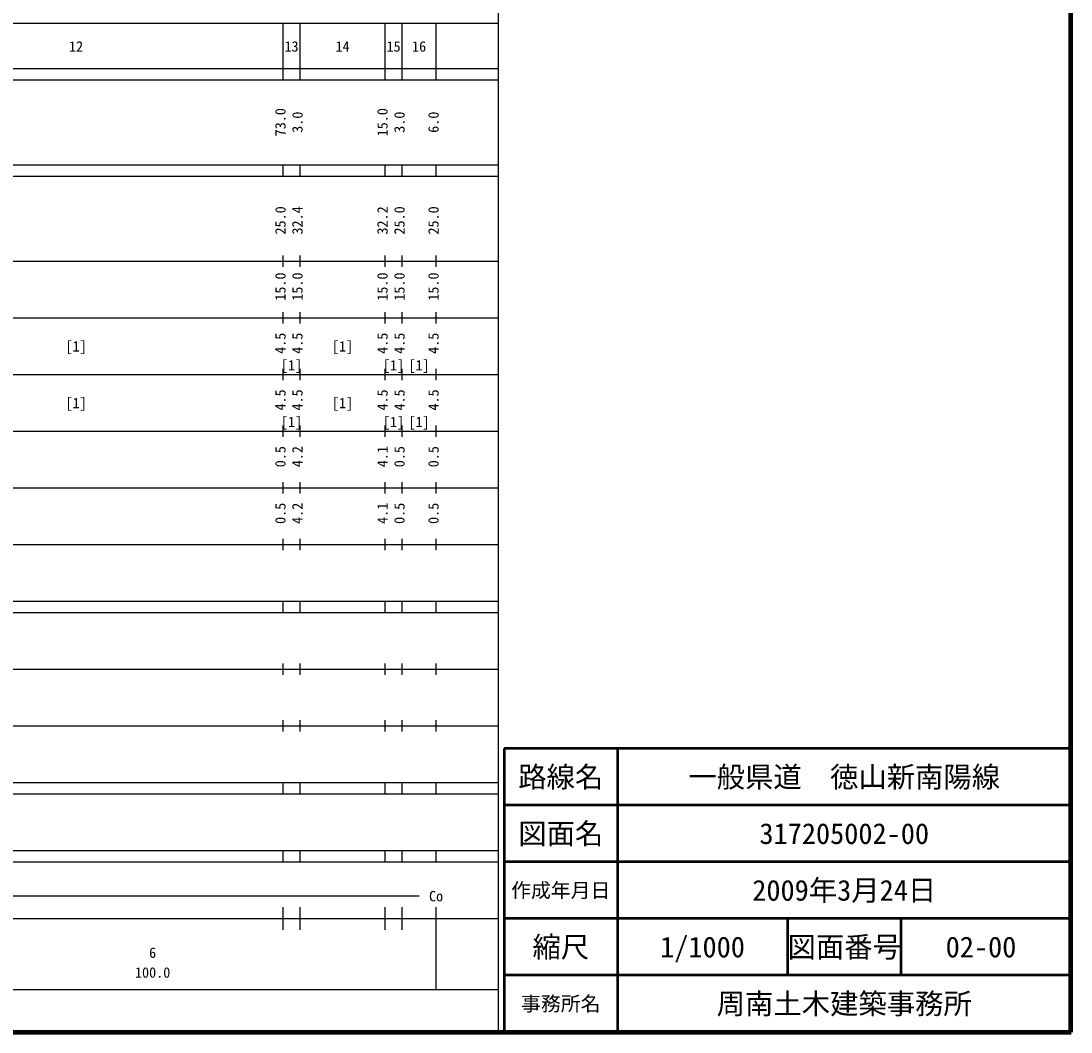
# Model space of a CAD drawing. Units: millimetres on the paper, enlarged 1000 times. Extents: x 40000 to 680000, y 20000 to 380000.
# Drawn here: x 494779 to 680000, y 20000 to 198357 of the extents above; entities that cross this region are included whole.
import ezdxf
from ezdxf.enums import TextEntityAlignment as Align

# ---------------------------------------------------------------- set-up
doc = ezdxf.new("R2010")
doc.units = ezdxf.units.MM
doc.header["$LTSCALE"] = 1000
for name, color, linetype, lineweight in [('M-TTL', 2, 'Continuous', 140), ('M-TTL-BAND', 7, 'Continuous', 25), ('M-TTL-FRAM', 2, 'Continuous', 50), ('M-TTL-LINE', 7, 'Continuous', 50)]:
    doc.layers.add(name, color=color, linetype=linetype, lineweight=lineweight)
doc.layers.add('M-TTL-TXT', color=7, linetype='Continuous')
doc.styles.add('ＭＳ ゴシック', font='')
doc.styles.get('ＭＳ ゴシック').set_extended_font_data('MS Gothic')

msp = doc.modelspace()

# ---------------------------------------------------------------- linework, layer by layer
at = {"layer": 'M-TTL'}
for p, q in [((680000, 20000), (680000, 380000)), ((40000, 20000), (680000, 20000))]:
    msp.add_line(p, q, dxfattribs=at)
at = {"layer": 'M-TTL-BAND'}
for p, q in [((579000, 20000), (579000, 370000)), ((68000, 198000), (579000, 198000)), ((541000, 188000), (541000, 198000)), ((544000, 188000), (544000, 198000)), ((559000, 188000), (559000, 198000)), ((562000, 188000), (562000, 198000)), ((568000, 188000), (568000, 198000)), ((40000, 190000), (579000, 190000)), ((40000, 188000), (579000, 188000)), ((40000, 173000), (579000, 173000)), ((541000, 171000), (541000, 173000)), ((544000, 171000), (544000, 173000)), ((559000, 171000), (559000, 173000)), ((562000, 171000), (562000, 173000)), ((568000, 171000), (568000, 173000)), ((40000, 171000), (579000, 171000)), ((40000, 156000), (579000, 156000)), ((541000, 155000), (541000, 157000)), ((544000, 155000), (544000, 157000)), ((559000, 155000), (559000, 157000)), ((562000, 155000), (562000, 157000)), ((568000, 155000), (568000, 157000)), ((541000, 145000), (541000, 147000)), ((544000, 145000), (544000, 147000)), ((559000, 145000), (559000, 147000)), ((562000, 145000), (562000, 147000)), ((568000, 145000), (568000, 147000)), ((46000, 146000), (579000, 146000)), ((52000, 136000), (579000, 136000)), ((541000, 135000), (541000, 137000)), ((544000, 135000), (544000, 137000)), ((559000, 135000), (559000, 137000)), ((562000, 135000), (562000, 137000)), ((568000, 135000), (568000, 137000)), ((46000, 126000), (579000, 126000)), ((541000, 125000), (541000, 127000)), ((544000, 125000), (544000, 127000)), ((559000, 125000), (559000, 127000)), ((562000, 125000), (562000, 127000)), ((568000, 125000), (568000, 127000)), ((541000, 115000), (541000, 117000)), ((544000, 115000), (544000, 117000)), ((559000, 115000), (559000, 117000)), ((562000, 115000), (562000, 117000)), ((568000, 115000), (568000, 117000)), ((52000, 116000), (579000, 116000)), ((46000, 106000), (579000, 106000)), ((541000, 105000), (541000, 107000)), ((544000, 105000), (544000, 107000)), ((559000, 105000), (559000, 107000)), ((562000, 105000), (562000, 107000)), ((568000, 105000), (568000, 107000)), ((40000, 96000), (579000, 96000)), ((541000, 94000), (541000, 96000)), ((544000, 94000), (544000, 96000)), ((559000, 94000), (559000, 96000)), ((562000, 94000), (562000, 96000)), ((568000, 94000), (568000, 96000)), ((40000, 94000), (579000, 94000)), ((49000, 84000), (579000, 84000)), ((541000, 83000), (541000, 85000)), ((544000, 83000), (544000, 85000)), ((559000, 83000), (559000, 85000)), ((562000, 83000), (562000, 85000)), ((568000, 83000), (568000, 85000)), ((541000, 73000), (541000, 75000)), ((544000, 73000), (544000, 75000)), ((559000, 73000), (559000, 75000)), ((562000, 73000), (562000, 75000)), ((568000, 73000), (568000, 75000)), ((40000, 74000), (579000, 74000)), ((40000, 64000), (579000, 64000)), ((541000, 62000), (541000, 64000)), ((544000, 62000), (544000, 64000)), ((559000, 62000), (559000, 64000)), ((562000, 62000), (562000, 64000)), ((568000, 62000), (568000, 64000)), ((40000, 62000), (579000, 62000)), ((40000, 52000), (579000, 52000)), ((541000, 50000), (541000, 52000)), ((544000, 50000), (544000, 52000)), ((559000, 50000), (559000, 52000)), ((562000, 50000), (562000, 52000)), ((568000, 50000), (568000, 52000)), ((40000, 50000), (579000, 50000)), ((276500, 44000), (565000, 44000)), ((541000, 38000), (541000, 42000)), ((544000, 38000), (544000, 42000)), ((559000, 38000), (559000, 42000)), ((562000, 38000), (562000, 42000)), ((568000, 27500), (568000, 42000)), ((40000, 40000), (579000, 40000)), ((68000, 27500), (579000, 27500))]:
    msp.add_line(p, q, dxfattribs=at)
at = {"layer": 'M-TTL-FRAM'}
for p, q in [((680000, 70000), (580000, 70000)), ((580000, 70000), (580000, 20000))]:
    msp.add_line(p, q, dxfattribs=at)
at = {"layer": 'M-TTL-LINE'}
for p, q in [((600000, 70000), (600000, 20000)), ((680000, 60000), (580000, 60000)), ((680000, 50000), (580000, 50000)), ((680000, 40000), (580000, 40000)), ((630000, 40000), (630000, 30000)), ((650000, 40000), (650000, 30000)), ((680000, 30000), (580000, 30000))]:
    msp.add_line(p, q, dxfattribs=at)

# ---------------------------------------------------------------- texts
at = {"layer": 'M-TTL-BAND', "style": 'ＭＳ ゴシック'}
for s, p in [('12', (504500, 192405)), ('13', (542500, 192405)), ('14', (551500, 192405)), ('15', (560500, 192405)), ('16', (565000, 192405)), ('[1]', (504500, 139500)), ('[1]', (551500, 139500)), ('[1]', (542500, 136158)), ('[1]', (560500, 136158)), ('[1]', (565000, 136158)), ('[1]', (504500, 129500)), ('[1]', (551500, 129500)), ('[1]', (542500, 126158)), ('[1]', (560500, 126158)), ('[1]', (565000, 126158)), ('Co', (568000, 42500)), ('6', (518000, 32523)), ('100.0', (518000, 29033))]:
    msp.add_text(s, height=1833, dxfattribs=at).set_placement(p, align=Align.BOTTOM_CENTER)
for s, p in [('73.0', (542000, 180500)), ('3.0', (545000, 180500)), ('15.0', (560000, 180500)), ('3.0', (563000, 180500)), ('6.0', (569000, 180500)), ('25.0', (542000, 163174)), ('32.4', (545000, 163174)), ('32.2', (560000, 163174)), ('25.0', (563000, 163174)), ('25.0', (569000, 163174)), ('15.0', (542000, 151500)), ('15.0', (545000, 151500)), ('15.0', (560000, 151500)), ('15.0', (563000, 151500)), ('15.0', (569000, 151500)), ('4.5', (542000, 141500)), ('4.5', (545000, 141500)), ('4.5', (560000, 141500)), ('4.5', (563000, 141500)), ('4.5', (569000, 141500)), ('4.5', (542000, 131500)), ('4.5', (545000, 131500)), ('4.5', (560000, 131500)), ('4.5', (563000, 131500)), ('4.5', (569000, 131500)), ('0.5', (542000, 121500)), ('4.2', (545000, 121500)), ('4.1', (560000, 121500)), ('0.5', (563000, 121500)), ('0.5', (569000, 121500)), ('0.5', (542000, 111500)), ('4.2', (545000, 111500)), ('4.1', (560000, 111500)), ('0.5', (563000, 111500)), ('0.5', (569000, 111500))]:
    msp.add_text(s, height=1833, rotation=90, dxfattribs=at).set_placement(p, align=Align.BOTTOM_CENTER)
at = {"layer": 'M-TTL-TXT', "style": 'ＭＳ ゴシック'}
for s, height, p in [('路線名', 3666, (590000, 65000)), ('路線名', 3666, (590000, 65000)), ('一般県道\u3000徳山新南陽線', 3666, (640000, 65000)), ('図面名', 3666, (590000, 55000)), ('図面名', 3666, (590000, 55000)), ('317205002-00', 3666, (640000, 55000)), ('作成年月日', 2566, (590000, 45000)), ('作成年月日', 2566, (590000, 45000)), ('2009年3月24日', 3666, (640000, 45000)), ('縮尺', 3666, (590000, 35000)), ('縮尺', 3666, (590000, 35000)), ('1/1000', 3666, (615000, 35000)), ('図面番号', 3666, (640000, 35000)), ('図面番号', 3666, (640000, 35000)), ('02-00', 3666, (664125, 35000)), ('事務所名', 2566, (590000, 25000)), ('事務所名', 2566, (590000, 25000)), ('周南土木建築事務所', 3666, (640000, 25000))]:
    msp.add_text(s, height=height, dxfattribs=at).set_placement(p, align=Align.MIDDLE_CENTER)

doc.saveas('drawing.dxf')
